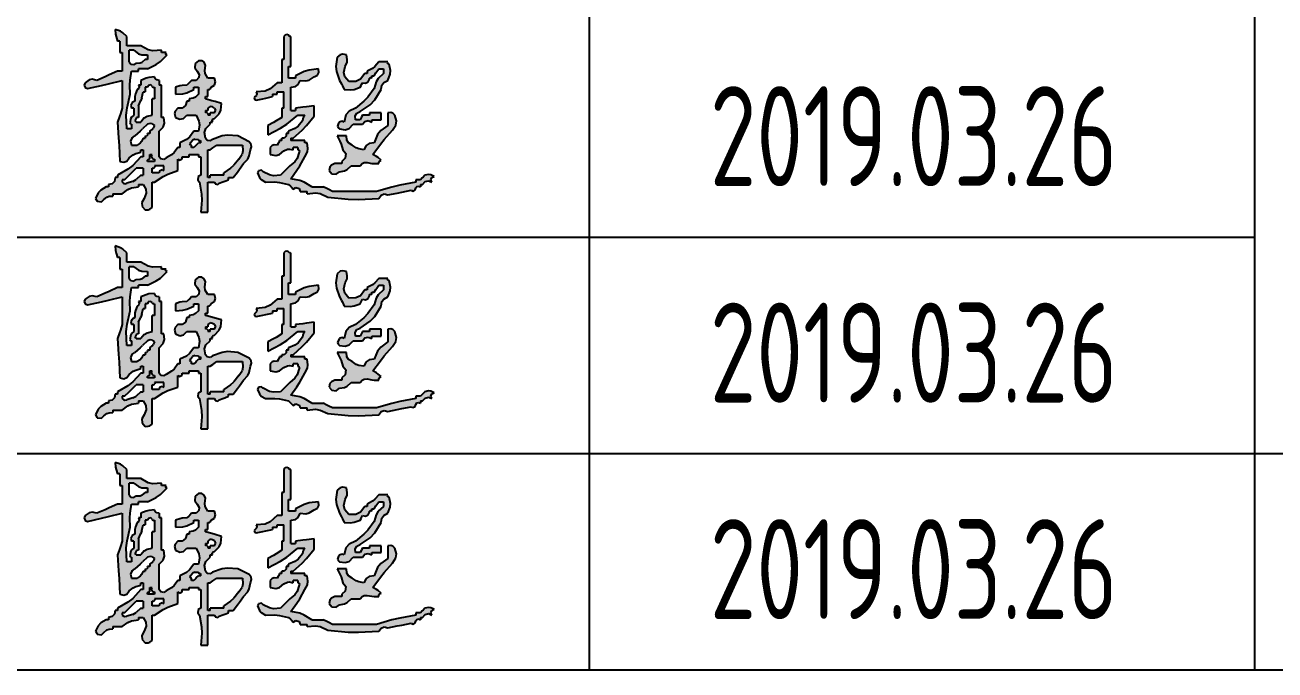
# Model space of a CAD drawing. Extents: x 4267484 to 4395158, y -674551 to -235742.
# Drawn here: x 4367962 to 4371718, y -672551 to -670614 of the extents above; entities that cross this region are included whole.
import ezdxf
from ezdxf.enums import TextEntityAlignment as Align

# ---------------------------------------------------------------- set-up
doc = ezdxf.new("R2010")
doc.units = 0
doc.header["$LTSCALE"] = 1000
doc.header["$MEASUREMENT"] = 0
doc.layers.get('0').update_dxf_attribs({"linetype": 'CONTINUOUS'})
doc.styles.add('AHD', font='sceie.shx', dxfattribs={"width": 0.7, "bigfont": 'sceic.shx'})

# ---------------------------------------------------------------- blocks, each defined once
blk = doc.blocks.new('韩超')
h = blk.add_hatch(color=256)
h.dxf.hatch_style = 1
h.paths.add_polyline_path([(0.787849, 0.514197), (0.777955, 0.527898), (0.77346, 0.562754), (0.78123, 0.586063), (0.805739, 0.61125), (0.805739, 0.625142), (0.819631, 0.625142), (0.818004, 0.635027), (0.823773, 0.643681), (0.833523, 0.64598), (0.860867, 0.674873), (0.870953, 0.696725), (0.875199, 0.736279), (0.836353, 0.74757), (0.816903, 0.753127), (0.777955, 0.764063), (0.777955, 0.777955), (0.791847, 0.777955), (0.791847, 0.819631), (0.801775, 0.820971), (0.80763, 0.824875), (0.812685, 0.833523), (0.832189, 0.847055), (0.839321, 0.866071), (0.833523, 0.889091), (0.791847, 0.889091), (0.776856, 0.916298), (0.7735, 0.934755), (0.777955, 0.965498), (0.770329, 0.984025), (0.756314, 0.993368), (0.736279, 0.993282), (0.716867, 0.977277), (0.713907, 0.950644), (0.729333, 0.930768), (0.740061, 0.911103), (0.737625, 0.891618), (0.722387, 0.875199), (0.694603, 0.875199), (0.683489, 0.864086), (0.677932, 0.858529), (0.666819, 0.847415), (0.638572, 0.845181), (0.624291, 0.842325), (0.597358, 0.833523), (0.597358, 0.791847), (0.643081, 0.794876), (0.666726, 0.800787), (0.708495, 0.819631), (0.708495, 0.833523), (0.736279, 0.833523), (0.736279, 0.791847), (0.718733, 0.774249), (0.705317, 0.767541), (0.680711, 0.764063), (0.680711, 0.750171), (0.666819, 0.750171), (0.658732, 0.72359), (0.639033, 0.708815), (0.61125, 0.708495), (0.596777, 0.690733), (0.592946, 0.675409), (0.597358, 0.652926), (0.623512, 0.642026), (0.64687, 0.646697), (0.666819, 0.666819), (0.722387, 0.666819), (0.738834, 0.631134), (0.742077, 0.608437), (0.736279, 0.569574), (0.708495, 0.569574), (0.682162, 0.535076), (0.663824, 0.519794), (0.625142, 0.500114), (0.625142, 0.47233), (0.61125, 0.47233), (0.589715, 0.441777), (0.574435, 0.428025), (0.54179, 0.409816), (0.527664, 0.400538), (0.510468, 0.403404), (0.500114, 0.416762), (0.500114, 0.569574), (0.524623, 0.594762), (0.532393, 0.618071), (0.527898, 0.652926), (0.514006, 0.652926), (0.514006, 0.847415), (0.500114, 0.847415), (0.500114, 0.875199), (0.486416, 0.877514), (0.478388, 0.883536), (0.47233, 0.896037), (0.438162, 0.892345), (0.420863, 0.888021), (0.388977, 0.875199), (0.388977, 0.847415), (0.375085, 0.847415), (0.379444, 0.836821), (0.376971, 0.826928), (0.368139, 0.819631), (0.356965, 0.793593), (0.353947, 0.778504), (0.354247, 0.750171), (0.337644, 0.741703), (0.330222, 0.726858), (0.333409, 0.708495), (0.347301, 0.708495), (0.347301, 0.666819), (0.332737, 0.655189), (0.327028, 0.643772), (0.326463, 0.625142), (0.32344, 0.619715), (0.327253, 0.612088), (0.333409, 0.61125), (0.333409, 0.583466), (0.305625, 0.583466), (0.302565, 0.667178), (0.306887, 0.710398), (0.326463, 0.791847), (0.3234, 0.8474), (0.32482, 0.875797), (0.333409, 0.930768), (0.375085, 0.930768), (0.375085, 0.94466), (0.430654, 0.94466), (0.482374, 0.970498), (0.50707, 0.987931), (0.548736, 1.028012), (0.542559, 1.028676), (0.538615, 1.036564), (0.54179, 1.041904), (0.514006, 1.041904), (0.514006, 1.055796), (0.462884, 1.052445), (0.433869, 1.058893), (0.388977, 1.08358), (0.305625, 1.08358), (0.305625, 1.139148), (0.281985, 1.161307), (0.266841, 1.170393), (0.236165, 1.180825), (0.238399, 1.152578), (0.241255, 1.138297), (0.250057, 1.111364), (0.263949, 1.111364), (0.263949, 1.041904), (0.277841, 1.041904), (0.277841, 0.930768), (0.250057, 0.930768), (0.200194, 0.90821), (0.175186, 0.897095), (0.125028, 0.875199), (0.097454, 0.881715), (0.078516, 0.877928), (0.055568, 0.861307), (0.050109, 0.847376), (0.0559, 0.8329), (0.06946, 0.826577), (0.152955, 0.845407), (0.194635, 0.855133), (0.277841, 0.875199), (0.277841, 0.708495), (0.266727, 0.675154), (0.261171, 0.658483), (0.250057, 0.625142), (0.255939, 0.530696), (0.258718, 0.483462), (0.263949, 0.388977), (0.286969, 0.38318), (0.305985, 0.390311), (0.319517, 0.409816), (0.344599, 0.428141), (0.359268, 0.435475), (0.388977, 0.444546), (0.388977, 0.458438), (0.40287, 0.458438), (0.40287, 0.416762), (0.388977, 0.416762), (0.340729, 0.364454), (0.31168, 0.341215), (0.250057, 0.305625), (0.250057, 0.291733), (0.236165, 0.291733), (0.231424, 0.268639), (0.217583, 0.254798), (0.194489, 0.250057), (0.194489, 0.236165), (0.180597, 0.236165), (0.148793, 0.216524), (0.134276, 0.200394), (0.118082, 0.166705), (0.127514, 0.14947), (0.152825, 0.145854), (0.166705, 0.159759), (0.185336, 0.17447), (0.198563, 0.17943), (0.222273, 0.180597), (0.222273, 0.194489), (0.277841, 0.194489), (0.311245, 0.220472), (0.333233, 0.229896), (0.375085, 0.236165), (0.375085, 0.250057), (0.40287, 0.250057), (0.420685, 0.221738), (0.422698, 0.197582), (0.409816, 0.166705), (0.396068, 0.142401), (0.398473, 0.118345), (0.416762, 0.097244), (0.43433, 0.097627), (0.444154, 0.100901), (0.458438, 0.111136), (0.458438, 0.263949), (0.47233, 0.263949), (0.524193, 0.298154), (0.552768, 0.312442), (0.61125, 0.333409), (0.61125, 0.40287), (0.621931, 0.39652), (0.637706, 0.404407), (0.639034, 0.416762), (0.680711, 0.416762), (0.680711, 0.430654), (0.736279, 0.430654), (0.736279, 0.416762), (0.750171, 0.416762), (0.750171, 0.305625), (0.735269, 0.297653), (0.731714, 0.276323), (0.743225, 0.263949), (0.754517, 0.192544), (0.755945, 0.155413), (0.750171, 0.083352), (0.791847, 0.083352), (0.791847, 0.263949), (0.833523, 0.263949), (0.837499, 0.253205), (0.852744, 0.249394), (0.861307, 0.257003), (0.883535, 0.265338), (0.894648, 0.269506), (0.916876, 0.277841), (0.916876, 0.291733), (0.94466, 0.291733), (0.969894, 0.324902), (0.982398, 0.341574), (1.007174, 0.375085), (1.032146, 0.402761), (1.041693, 0.421855), (1.04885, 0.458438), (1.055218, 0.477023), (1.053221, 0.491001), (1.041904, 0.50706), (0.972444, 0.54179), (0.910919, 0.546316), (0.877697, 0.541786), (0.819631, 0.520952), (0.805828, 0.5112)])
h.paths.add_polyline_path([(0.791847, 0.458438), (0.805739, 0.458438), (0.82241, 0.469551), (0.847415, 0.486222), (1.000228, 0.486222), (1.003038, 0.45197), (0.997988, 0.431769), (0.97939, 0.40287), (0.948039, 0.36501), (0.929334, 0.347744), (0.889091, 0.319517), (0.889091, 0.305625), (0.805739, 0.305625), (0.805739, 0.291733), (0.791847, 0.291733)], flags=16)
h.paths.add_polyline_path([(0.750171, 0.500114), (0.736279, 0.500114), (0.725165, 0.489), (0.719608, 0.483443), (0.708495, 0.47233), (0.694603, 0.47233), (0.694603, 0.486222), (0.688447, 0.48706), (0.684633, 0.494686), (0.687657, 0.500114), (0.701182, 0.516386), (0.715167, 0.52238), (0.736279, 0.520952), (0.736943, 0.514775), (0.744831, 0.510831), (0.750171, 0.514006)], flags=16)
h.paths.add_polyline_path([(0.791847, 0.666819), (0.793521, 0.674497), (0.785633, 0.682384), (0.777955, 0.680711), (0.777955, 0.694603), (0.791847, 0.694603), (0.792194, 0.70849), (0.806202, 0.718996), (0.819631, 0.715441), (0.833192, 0.709118), (0.838982, 0.694641), (0.833523, 0.680711), (0.805739, 0.680711), (0.805739, 0.666819)], flags=16)
h.paths.add_polyline_path([(0.527898, 0.361193), (0.527898, 0.333409), (0.517217, 0.339759), (0.501443, 0.331871), (0.500114, 0.319517), (0.458438, 0.319517), (0.458438, 0.347301), (0.466116, 0.345628), (0.474003, 0.353515), (0.47233, 0.361193)], flags=16)
h.paths.add_polyline_path([(0.47233, 0.40287), (0.47233, 0.388977), (0.430654, 0.388977), (0.42898, 0.396656), (0.436867, 0.404543), (0.444546, 0.40287), (0.444546, 0.430654), (0.458438, 0.430654), (0.452088, 0.419973), (0.459976, 0.404198)], flags=16)
h.paths.add_polyline_path([(0.47233, 0.604304), (0.464836, 0.588169), (0.458643, 0.580427), (0.444546, 0.569574), (0.444546, 0.555682), (0.430654, 0.555682), (0.432327, 0.548004), (0.42444, 0.540117), (0.416762, 0.54179), (0.416762, 0.527898), (0.40287, 0.527898), (0.39467, 0.507807), (0.386422, 0.49791), (0.368139, 0.486222), (0.333409, 0.486222), (0.327612, 0.509242), (0.334743, 0.528258), (0.354247, 0.54179), (0.384775, 0.569612), (0.400056, 0.583504), (0.430654, 0.61125), (0.446814, 0.616197), (0.458647, 0.614224)], flags=16)
h.paths.add_polyline_path([(0.458438, 0.666819), (0.426908, 0.659351), (0.410404, 0.649448), (0.388977, 0.625142), (0.361193, 0.625142), (0.354844, 0.635823), (0.362731, 0.651598), (0.375085, 0.652926), (0.375085, 0.722387), (0.390598, 0.753922), (0.396359, 0.771203), (0.40287, 0.805739), (0.416762, 0.805739), (0.416762, 0.833523), (0.430654, 0.833523), (0.434629, 0.844267), (0.449874, 0.848078), (0.458438, 0.840469), (0.459102, 0.834292), (0.466989, 0.830348), (0.47233, 0.833523), (0.47233, 0.764063), (0.458438, 0.764063)], flags=16)
h.paths.add_polyline_path([(0.40287, 0.347301), (0.40287, 0.305625), (0.388977, 0.305625), (0.360889, 0.27915), (0.342496, 0.268422), (0.305625, 0.257003), (0.294367, 0.254885), (0.286778, 0.256782), (0.277841, 0.263949), (0.277841, 0.277841), (0.291733, 0.277841), (0.319459, 0.305683), (0.333352, 0.319575), (0.361193, 0.347301)], flags=16)
h.paths.add_polyline_path([(0.430654, 1.000228), (0.416762, 1.000228), (0.39813, 0.985517), (0.384903, 0.980557), (0.361193, 0.97939), (0.347067, 0.970112), (0.329871, 0.972978), (0.319517, 0.986336), (0.319517, 1.055796), (0.347301, 1.055796), (0.376072, 1.035613), (0.395527, 1.029128), (0.430654, 1.028012)], flags=16)
h = blk.add_hatch(color=256)
h.dxf.hatch_style = 1
h.paths.add_polyline_path([(1.542018, 0.208381), (1.519791, 0.219494), (1.508677, 0.225051), (1.48645, 0.236165), (1.416989, 0.236165), (1.371255, 0.264232), (1.344642, 0.274582), (1.291961, 0.284787), (1.328443, 0.335457), (1.345237, 0.362046), (1.375313, 0.416762), (1.391241, 0.446575), (1.394603, 0.466747), (1.389205, 0.500114), (1.375313, 0.500114), (1.375313, 0.514006), (1.291961, 0.514006), (1.291961, 0.527898), (1.305853, 0.527898), (1.359796, 0.576664), (1.385101, 0.603375), (1.430881, 0.659873), (1.430881, 0.722387), (1.386427, 0.71683), (1.3642, 0.714052), (1.319745, 0.708495), (1.319745, 0.694603), (1.291961, 0.694603), (1.291961, 0.833523), (1.31926, 0.838693), (1.334923, 0.85044), (1.347529, 0.875199), (1.381781, 0.872389), (1.401982, 0.877439), (1.430881, 0.896037), (1.450883, 0.906123), (1.460131, 0.922307), (1.458666, 0.94466), (1.401114, 0.937345), (1.371819, 0.928557), (1.319745, 0.902983), (1.319745, 0.889091), (1.278069, 0.889091), (1.278069, 0.958552), (1.291961, 0.958552), (1.291961, 1.139148), (1.285806, 1.138304), (1.281086, 1.140664), (1.278069, 1.146094), (1.267308, 1.150023), (1.257931, 1.147679), (1.250285, 1.139148), (1.250285, 1.000228), (1.236393, 1.000228), (1.236393, 0.861307), (1.208609, 0.861307), (1.168183, 0.824416), (1.138053, 0.811024), (1.08358, 0.805739), (1.087939, 0.795145), (1.085465, 0.785252), (1.076634, 0.777955), (1.071121, 0.771113), (1.075065, 0.759282), (1.08358, 0.757117), (1.122533, 0.76519), (1.141984, 0.769358), (1.180825, 0.777955), (1.180825, 0.791847), (1.208609, 0.791847), (1.208609, 0.805739), (1.250285, 0.805739), (1.250285, 0.708495), (1.236393, 0.708495), (1.236393, 0.652926), (1.203973, 0.631977), (1.187234, 0.622213), (1.15304, 0.604304), (1.15304, 0.548736), (1.229739, 0.588318), (1.266619, 0.612432), (1.333637, 0.666819), (1.375313, 0.666819), (1.366995, 0.654381), (1.363975, 0.646831), (1.361421, 0.632088), (1.335054, 0.599814), (1.316435, 0.58585), (1.278069, 0.569574), (1.278069, 0.555682), (1.264177, 0.555682), (1.26415, 0.539965), (1.25211, 0.527924), (1.236393, 0.527898), (1.236393, 0.514006), (1.222501, 0.514006), (1.219217, 0.502022), (1.216226, 0.496039), (1.208609, 0.486222), (1.191149, 0.488205), (1.17971, 0.484393), (1.166932, 0.47233), (1.166932, 0.430654), (1.200708, 0.424307), (1.223469, 0.429997), (1.250285, 0.451492), (1.27048, 0.461183), (1.283894, 0.46286), (1.305853, 0.458438), (1.305853, 0.47233), (1.333637, 0.47233), (1.333637, 0.458438), (1.339793, 0.4576), (1.343606, 0.449973), (1.340583, 0.444546), (1.32937, 0.406076), (1.316213, 0.38634), (1.285015, 0.361193), (1.229447, 0.305625), (1.187056, 0.302553), (1.163204, 0.307323), (1.125256, 0.326463), (1.114566, 0.33576), (1.096818, 0.332211), (1.090526, 0.319517), (1.102438, 0.292491), (1.113943, 0.279343), (1.139148, 0.263949), (1.194983, 0.265062), (1.223561, 0.262204), (1.278069, 0.250057), (1.289183, 0.238943), (1.294739, 0.233386), (1.305853, 0.222273), (1.320568, 0.231877), (1.341519, 0.224893), (1.347529, 0.208381), (1.389205, 0.208381), (1.389205, 0.194489), (1.439628, 0.1998), (1.468259, 0.195028), (1.514234, 0.173651), (1.635959, 0.161998), (1.69773, 0.160594), (1.819859, 0.166705), (1.833779, 0.185933), (1.852296, 0.192877), (1.875427, 0.187543), (1.930995, 0.198656), (1.958779, 0.204213), (2.014348, 0.215327), (2.025534, 0.209917), (2.039748, 0.217024), (2.042132, 0.229219), (2.049428, 0.23805), (2.059322, 0.240524), (2.069916, 0.236165), (2.069916, 0.250057), (2.083808, 0.250057), (2.098401, 0.26772), (2.118188, 0.272666), (2.139376, 0.263949), (2.133917, 0.27788), (2.139708, 0.292356), (2.153268, 0.298679), (2.133073, 0.308371), (2.119659, 0.310047), (2.0977, 0.305625), (2.086586, 0.294512), (2.08103, 0.288955), (2.069916, 0.277841), (2.042132, 0.277841), (2.042132, 0.263949), (1.946785, 0.245868), (1.899372, 0.234712), (1.805967, 0.208381)])
h = blk.add_hatch(color=256)
h.dxf.hatch_style = 1
h.paths.add_polyline_path([(1.611478, 0.625142), (1.597547, 0.630601), (1.583071, 0.624811), (1.576748, 0.61125), (1.572819, 0.60049), (1.575163, 0.591112), (1.583694, 0.583466), (1.61855, 0.578971), (1.641859, 0.586741), (1.667046, 0.61125), (1.680938, 0.61125), (1.722615, 0.61125), (1.737208, 0.628913), (1.756995, 0.63386), (1.778183, 0.625142), (1.778183, 0.639034), (1.833751, 0.639034), (1.833751, 0.655705), (1.833751, 0.66404), (1.833751, 0.680711), (1.805967, 0.680711), (1.792075, 0.680711), (1.764291, 0.680711), (1.764291, 0.666819), (1.722615, 0.666819), (1.717058, 0.655705), (1.714279, 0.650148), (1.708723, 0.639034), (1.69483, 0.639034), (1.680938, 0.639034), (1.678868, 0.661339), (1.688455, 0.678116), (1.708723, 0.687657), (1.768692, 0.728785), (1.795922, 0.757527), (1.833751, 0.819631), (1.839429, 0.846829), (1.850907, 0.862133), (1.875427, 0.875199), (1.888443, 0.91196), (1.890032, 0.934206), (1.882373, 0.972444), (1.876196, 0.973108), (1.872252, 0.980995), (1.875427, 0.986336), (1.861535, 0.986336), (1.819859, 0.986336), (1.796859, 0.959188), (1.781933, 0.947248), (1.750399, 0.930768), (1.750399, 0.916876), (1.736507, 0.916876), (1.71031, 0.882162), (1.682751, 0.868382), (1.639262, 0.868253), (1.61591, 0.897042), (1.610049, 0.922442), (1.618424, 0.958552), (1.629264, 0.984285), (1.6309, 1.000642), (1.62537, 1.028012), (1.602888, 1.032424), (1.587563, 1.028593), (1.569802, 1.01412), (1.562035, 0.958817), (1.56513, 0.927869), (1.583694, 0.875199), (1.595758, 0.853473), (1.601336, 0.842318), (1.611478, 0.819631), (1.650742, 0.818134), (1.671448, 0.821092), (1.708723, 0.833523), (1.714279, 0.844637), (1.717058, 0.850194), (1.722615, 0.861307), (1.740978, 0.85812), (1.755823, 0.865542), (1.764291, 0.882145), (1.764955, 0.888322), (1.772842, 0.892266), (1.778183, 0.889091), (1.778183, 0.902983), (1.792075, 0.902983), (1.803189, 0.919654), (1.808745, 0.927989), (1.819859, 0.94466), (1.847643, 0.94466), (1.847643, 0.916876), (1.817381, 0.887163), (1.804962, 0.866982), (1.792075, 0.826577), (1.753545, 0.774398), (1.730689, 0.750113), (1.680938, 0.708495), (1.641359, 0.690689), (1.621854, 0.667284)])
h = blk.add_hatch(color=256)
h.dxf.hatch_style = 1
h.paths.add_polyline_path([(1.831635, 0.573795), (1.812227, 0.549535), (1.792075, 0.500114), (1.762292, 0.496094), (1.744726, 0.484384), (1.729561, 0.458438), (1.700075, 0.463546), (1.684975, 0.469586), (1.6601, 0.486222), (1.637668, 0.49978), (1.627728, 0.515685), (1.62537, 0.54179), (1.603143, 0.54179), (1.592029, 0.54179), (1.569802, 0.54179), (1.586675, 0.509854), (1.593737, 0.492906), (1.604532, 0.458438), (1.621804, 0.436498), (1.61886, 0.407063), (1.597586, 0.388977), (1.597586, 0.375085), (1.55591, 0.375085), (1.536306, 0.36578), (1.526798, 0.35437), (1.52118, 0.333409), (1.537185, 0.313997), (1.563818, 0.311038), (1.583694, 0.326463), (1.614401, 0.331156), (1.630976, 0.339443), (1.653154, 0.361193), (1.667046, 0.361193), (1.708723, 0.361193), (1.720352, 0.375758), (1.731769, 0.381467), (1.750399, 0.382031), (1.77782, 0.376762), (1.791938, 0.37535), (1.819859, 0.375085), (1.821199, 0.385013), (1.825102, 0.390868), (1.833751, 0.395924), (1.815429, 0.411271), (1.805589, 0.418299), (1.785129, 0.430654), (1.829593, 0.491137), (1.853312, 0.520437), (1.903211, 0.57652), (1.923495, 0.606919), (1.927312, 0.631729), (1.917103, 0.666819), (1.904326, 0.678881), (1.892887, 0.682694), (1.875427, 0.680711), (1.875427, 0.650148), (1.875427, 0.634867), (1.875427, 0.604304)])
for p, q in [((0.266841, 1.170393), (0.236165, 1.180825)), ((0.236165, 1.180825), (0.238399, 1.152578)), ((0.238399, 1.152578), (0.241255, 1.138297)), ((0.241255, 1.138297), (0.250057, 1.111364)), ((0.281985, 1.161307), (0.266841, 1.170393)), ((0.305625, 1.139148), (0.281985, 1.161307)), ((0.305625, 1.08358), (0.305625, 1.139148)), ((1.257931, 1.147679), (1.250285, 1.139148)), ((1.250285, 1.139148), (1.250285, 1.000228)), ((1.267308, 1.150023), (1.257931, 1.147679)), ((1.278069, 1.146094), (1.267308, 1.150023)), ((1.281086, 1.140664), (1.278069, 1.146094)), ((1.285806, 1.138304), (1.281086, 1.140664)), ((1.291961, 1.139148), (1.285806, 1.138304)), ((1.291961, 0.958552), (1.291961, 1.139148)), ((0.263949, 1.111364), (0.250057, 1.111364)), ((0.263949, 1.111364), (0.263949, 1.041904)), ((0.388977, 1.08358), (0.305625, 1.08358)), ((0.319517, 0.986336), (0.319517, 1.055796)), ((0.347301, 1.055796), (0.319517, 1.055796)), ((0.347301, 1.055796), (0.376072, 1.035613)), ((0.433869, 1.058893), (0.388977, 1.08358)), ((0.462884, 1.052445), (0.433869, 1.058893)), ((0.514006, 1.055796), (0.462884, 1.052445)), ((0.514006, 1.041904), (0.514006, 1.055796)), ((0.263949, 1.041904), (0.277841, 1.041904)), ((0.277841, 1.041904), (0.277841, 0.930768)), ((0.319517, 0.986336), (0.329871, 0.972978)), ((0.347067, 0.970112), (0.361193, 0.97939)), ((0.361193, 0.97939), (0.384903, 0.980557)), ((0.376072, 1.035613), (0.395527, 1.029128)), ((0.384903, 0.980557), (0.39813, 0.985517)), ((0.395527, 1.029128), (0.430654, 1.028012)), ((0.416762, 1.000228), (0.39813, 0.985517)), ((0.430654, 1.000228), (0.416762, 1.000228)), ((0.430654, 1.028012), (0.430654, 1.000228)), ((0.482374, 0.970498), (0.50707, 0.987931)), ((0.50707, 0.987931), (0.548736, 1.028012)), ((0.54179, 1.041904), (0.514006, 1.041904)), ((0.538615, 1.036564), (0.54179, 1.041904)), ((0.542559, 1.028676), (0.538615, 1.036564)), ((0.548736, 1.028012), (0.542559, 1.028676)), ((0.716867, 0.977277), (0.713907, 0.950644)), ((0.736279, 0.993282), (0.716867, 0.977277)), ((0.756314, 0.993368), (0.736279, 0.993282)), ((0.770329, 0.984025), (0.756314, 0.993368)), ((0.777955, 0.965498), (0.770329, 0.984025)), ((1.236393, 1.000228), (1.236393, 0.861307)), ((1.250285, 1.000228), (1.236393, 1.000228)), ((1.569802, 1.01412), (1.562035, 0.958817)), ((1.587563, 1.028593), (1.569802, 1.01412)), ((1.602888, 1.032424), (1.587563, 1.028593)), ((1.62537, 1.028012), (1.602888, 1.032424)), ((1.618424, 0.958552), (1.629264, 0.984285)), ((1.6309, 1.000642), (1.62537, 1.028012)), ((1.629264, 0.984285), (1.6309, 1.000642)), ((1.819859, 0.986336), (1.796859, 0.959188)), ((1.861535, 0.986336), (1.819859, 0.986336)), ((1.875427, 0.986336), (1.861535, 0.986336)), ((1.872252, 0.980995), (1.875427, 0.986336)), ((1.876196, 0.973108), (1.872252, 0.980995)), ((0.200194, 0.90821), (0.175186, 0.897095)), ((0.250057, 0.930768), (0.200194, 0.90821)), ((0.277841, 0.930768), (0.250057, 0.930768)), ((0.32482, 0.875797), (0.333409, 0.930768)), ((0.329871, 0.972978), (0.347067, 0.970112)), ((0.333409, 0.930768), (0.375085, 0.930768)), ((0.375085, 0.930768), (0.375085, 0.94466)), ((0.430654, 0.94466), (0.375085, 0.94466)), ((0.430654, 0.94466), (0.482374, 0.970498)), ((0.713907, 0.950644), (0.729333, 0.930768)), ((0.729333, 0.930768), (0.740061, 0.911103)), ((0.740061, 0.911103), (0.737625, 0.891618)), ((0.7735, 0.934755), (0.777955, 0.965498)), ((0.776856, 0.916298), (0.7735, 0.934755)), ((0.791847, 0.889091), (0.776856, 0.916298)), ((1.278069, 0.958552), (1.291961, 0.958552)), ((1.278069, 0.889091), (1.278069, 0.958552)), ((1.371819, 0.928557), (1.319745, 0.902983)), ((1.319745, 0.902983), (1.319745, 0.889091)), ((1.401114, 0.937345), (1.371819, 0.928557)), ((1.458666, 0.94466), (1.401114, 0.937345)), ((1.430881, 0.896037), (1.450883, 0.906123)), ((1.450883, 0.906123), (1.460131, 0.922307)), ((1.460131, 0.922307), (1.458666, 0.94466)), ((1.562035, 0.958817), (1.56513, 0.927869)), ((1.56513, 0.927869), (1.583694, 0.875199)), ((1.610049, 0.922442), (1.618424, 0.958552)), ((1.61591, 0.897042), (1.610049, 0.922442)), ((1.736507, 0.916876), (1.71031, 0.882162)), ((1.750399, 0.916876), (1.736507, 0.916876)), ((1.781933, 0.947248), (1.750399, 0.930768)), ((1.750399, 0.930768), (1.750399, 0.916876)), ((1.778183, 0.902983), (1.792075, 0.902983)), ((1.778183, 0.889091), (1.778183, 0.902983)), ((1.796859, 0.959188), (1.781933, 0.947248)), ((1.792075, 0.902983), (1.803189, 0.919654)), ((1.803189, 0.919654), (1.808745, 0.927989)), ((1.808745, 0.927989), (1.819859, 0.94466)), ((1.847643, 0.916876), (1.817381, 0.887163)), ((1.819859, 0.94466), (1.847643, 0.94466)), ((1.847643, 0.94466), (1.847643, 0.916876)), ((1.875427, 0.875199), (1.888443, 0.91196)), ((1.882373, 0.972444), (1.876196, 0.973108)), ((1.890032, 0.934206), (1.882373, 0.972444)), ((1.888443, 0.91196), (1.890032, 0.934206)), ((0.055568, 0.861307), (0.050109, 0.847376)), ((0.050109, 0.847376), (0.0559, 0.8329)), ((0.078516, 0.877928), (0.055568, 0.861307)), ((0.0559, 0.8329), (0.06946, 0.826577)), ((0.06946, 0.826577), (0.152955, 0.845407)), ((0.097454, 0.881715), (0.078516, 0.877928)), ((0.125028, 0.875199), (0.097454, 0.881715)), ((0.175186, 0.897095), (0.125028, 0.875199)), ((0.152955, 0.845407), (0.194635, 0.855133)), ((0.194635, 0.855133), (0.277841, 0.875199)), ((0.277841, 0.875199), (0.277841, 0.708495)), ((0.3234, 0.8474), (0.32482, 0.875797)), ((0.326463, 0.791847), (0.3234, 0.8474)), ((0.376971, 0.826928), (0.368139, 0.819631)), ((0.388977, 0.847415), (0.375085, 0.847415)), ((0.375085, 0.847415), (0.379444, 0.836821)), ((0.379444, 0.836821), (0.376971, 0.826928)), ((0.420863, 0.888021), (0.388977, 0.875199)), ((0.388977, 0.875199), (0.388977, 0.847415)), ((0.416762, 0.833523), (0.416762, 0.805739)), ((0.430654, 0.833523), (0.416762, 0.833523)), ((0.438162, 0.892345), (0.420863, 0.888021)), ((0.434629, 0.844267), (0.430654, 0.833523)), ((0.449874, 0.848078), (0.434629, 0.844267)), ((0.47233, 0.896037), (0.438162, 0.892345)), ((0.458438, 0.840469), (0.449874, 0.848078)), ((0.458438, 0.840469), (0.459102, 0.834292)), ((0.466989, 0.830348), (0.459102, 0.834292)), ((0.47233, 0.833523), (0.466989, 0.830348)), ((0.478388, 0.883536), (0.47233, 0.896037)), ((0.47233, 0.833523), (0.47233, 0.764063)), ((0.486416, 0.877514), (0.478388, 0.883536)), ((0.500114, 0.875199), (0.486416, 0.877514)), ((0.500114, 0.875199), (0.500114, 0.847415)), ((0.514006, 0.847415), (0.500114, 0.847415)), ((0.514006, 0.652926), (0.514006, 0.847415)), ((0.624291, 0.842325), (0.597358, 0.833523)), ((0.597358, 0.833523), (0.597358, 0.791847)), ((0.638572, 0.845181), (0.624291, 0.842325)), ((0.666819, 0.847415), (0.638572, 0.845181)), ((0.677932, 0.858529), (0.666819, 0.847415)), ((0.683489, 0.864086), (0.677932, 0.858529)), ((0.694603, 0.875199), (0.683489, 0.864086)), ((0.722387, 0.875199), (0.694603, 0.875199)), ((0.708495, 0.833523), (0.736279, 0.833523)), ((0.708495, 0.819631), (0.708495, 0.833523)), ((0.737625, 0.891618), (0.722387, 0.875199)), ((0.736279, 0.833523), (0.736279, 0.791847)), ((0.833523, 0.889091), (0.791847, 0.889091)), ((0.80763, 0.824875), (0.812685, 0.833523)), ((0.812685, 0.833523), (0.832189, 0.847055)), ((0.832189, 0.847055), (0.839321, 0.866071)), ((0.839321, 0.866071), (0.833523, 0.889091)), ((1.208609, 0.861307), (1.168183, 0.824416)), ((1.236393, 0.861307), (1.208609, 0.861307)), ((1.319745, 0.889091), (1.278069, 0.889091)), ((1.291961, 0.833523), (1.31926, 0.838693)), ((1.291961, 0.694603), (1.291961, 0.833523)), ((1.31926, 0.838693), (1.334923, 0.85044)), ((1.334923, 0.85044), (1.347529, 0.875199)), ((1.347529, 0.875199), (1.381781, 0.872389)), ((1.381781, 0.872389), (1.401982, 0.877439)), ((1.401982, 0.877439), (1.430881, 0.896037)), ((1.583694, 0.875199), (1.595758, 0.853473)), ((1.595758, 0.853473), (1.601336, 0.842318)), ((1.601336, 0.842318), (1.611478, 0.819631)), ((1.639262, 0.868253), (1.61591, 0.897042)), ((1.682751, 0.868382), (1.639262, 0.868253)), ((1.671448, 0.821092), (1.708723, 0.833523)), ((1.71031, 0.882162), (1.682751, 0.868382)), ((1.708723, 0.833523), (1.714279, 0.844637)), ((1.714279, 0.844637), (1.717058, 0.850194)), ((1.717058, 0.850194), (1.722615, 0.861307)), ((1.722615, 0.861307), (1.740978, 0.85812)), ((1.740978, 0.85812), (1.755823, 0.865542)), ((1.792075, 0.826577), (1.753545, 0.774398)), ((1.755823, 0.865542), (1.764291, 0.882145)), ((1.764291, 0.882145), (1.764955, 0.888322)), ((1.764955, 0.888322), (1.772842, 0.892266)), ((1.772842, 0.892266), (1.778183, 0.889091)), ((1.804962, 0.866982), (1.792075, 0.826577)), ((1.817381, 0.887163), (1.804962, 0.866982)), ((1.833751, 0.819631), (1.839429, 0.846829)), ((1.839429, 0.846829), (1.850907, 0.862133)), ((1.850907, 0.862133), (1.875427, 0.875199)), ((0.306887, 0.710398), (0.326463, 0.791847)), ((0.356965, 0.793593), (0.353947, 0.778504)), ((0.353947, 0.778504), (0.354247, 0.750171)), ((0.368139, 0.819631), (0.356965, 0.793593)), ((0.375085, 0.722387), (0.390598, 0.753922)), ((0.396359, 0.771203), (0.390598, 0.753922)), ((0.396359, 0.771203), (0.40287, 0.805739)), ((0.40287, 0.805739), (0.416762, 0.805739)), ((0.47233, 0.764063), (0.458438, 0.764063)), ((0.458438, 0.666819), (0.458438, 0.764063)), ((0.597358, 0.791847), (0.643081, 0.794876)), ((0.643081, 0.794876), (0.666726, 0.800787)), ((0.666726, 0.800787), (0.708495, 0.819631)), ((0.705317, 0.767541), (0.680711, 0.764063)), ((0.680711, 0.764063), (0.680711, 0.750171)), ((0.718733, 0.774249), (0.705317, 0.767541)), ((0.736279, 0.791847), (0.718733, 0.774249)), ((0.777955, 0.777955), (0.791847, 0.777955)), ((0.777955, 0.764063), (0.777955, 0.777955)), ((0.816903, 0.753127), (0.777955, 0.764063)), ((0.791847, 0.819631), (0.801775, 0.820971)), ((0.791847, 0.777955), (0.791847, 0.819631)), ((0.801775, 0.820971), (0.80763, 0.824875)), ((0.836353, 0.74757), (0.816903, 0.753127)), ((1.076634, 0.777955), (1.071121, 0.771113)), ((1.071121, 0.771113), (1.075065, 0.759282)), ((1.075065, 0.759282), (1.08358, 0.757117)), ((1.085465, 0.785252), (1.076634, 0.777955)), ((1.138053, 0.811024), (1.08358, 0.805739)), ((1.08358, 0.805739), (1.087939, 0.795145)), ((1.08358, 0.757117), (1.122533, 0.76519)), ((1.087939, 0.795145), (1.085465, 0.785252)), ((1.122533, 0.76519), (1.141984, 0.769358)), ((1.168183, 0.824416), (1.138053, 0.811024)), ((1.141984, 0.769358), (1.180825, 0.777955)), ((1.180825, 0.791847), (1.208609, 0.791847)), ((1.180825, 0.791847), (1.180825, 0.777955)), ((1.208609, 0.791847), (1.208609, 0.805739)), ((1.208609, 0.805739), (1.250285, 0.805739)), ((1.250285, 0.708495), (1.250285, 0.805739)), ((1.611478, 0.819631), (1.650742, 0.818134)), ((1.650742, 0.818134), (1.671448, 0.821092)), ((1.753545, 0.774398), (1.730689, 0.750113)), ((1.768692, 0.728785), (1.795922, 0.757527)), ((1.795922, 0.757527), (1.833751, 0.819631)), ((0.277841, 0.708495), (0.266727, 0.675154)), ((0.302565, 0.667178), (0.306887, 0.710398)), ((0.337644, 0.741703), (0.330222, 0.726858)), ((0.330222, 0.726858), (0.333409, 0.708495)), ((0.347301, 0.708495), (0.333409, 0.708495)), ((0.354247, 0.750171), (0.337644, 0.741703)), ((0.347301, 0.708495), (0.347301, 0.666819)), ((0.375085, 0.722387), (0.375085, 0.652926)), ((0.596777, 0.690733), (0.592946, 0.675409)), ((0.61125, 0.708495), (0.596777, 0.690733)), ((0.639033, 0.708815), (0.61125, 0.708495)), ((0.658732, 0.72359), (0.639033, 0.708815)), ((0.666819, 0.750171), (0.658732, 0.72359)), ((0.680711, 0.750171), (0.666819, 0.750171)), ((0.777955, 0.694603), (0.777955, 0.680711)), ((0.777955, 0.694603), (0.791847, 0.694603)), ((0.785633, 0.682384), (0.777955, 0.680711)), ((0.785633, 0.682384), (0.793521, 0.674497)), ((0.792194, 0.70849), (0.791847, 0.694603)), ((0.806202, 0.718996), (0.792194, 0.70849)), ((0.833523, 0.680711), (0.805739, 0.680711)), ((0.805739, 0.666819), (0.805739, 0.680711)), ((0.819631, 0.715441), (0.806202, 0.718996)), ((0.833192, 0.709118), (0.819631, 0.715441)), ((0.833192, 0.709118), (0.838982, 0.694641)), ((0.833523, 0.680711), (0.838982, 0.694641)), ((0.875199, 0.736279), (0.836353, 0.74757)), ((0.860867, 0.674873), (0.870953, 0.696725)), ((0.870953, 0.696725), (0.875199, 0.736279)), ((1.236393, 0.708495), (1.236393, 0.652926)), ((1.250285, 0.708495), (1.236393, 0.708495)), ((1.291961, 0.694603), (1.319745, 0.694603)), ((1.3642, 0.714052), (1.319745, 0.708495)), ((1.319745, 0.708495), (1.319745, 0.694603)), ((1.386427, 0.71683), (1.3642, 0.714052)), ((1.430881, 0.722387), (1.386427, 0.71683)), ((1.430881, 0.659873), (1.430881, 0.722387)), ((1.641359, 0.690689), (1.621854, 0.667284)), ((1.680938, 0.708495), (1.641359, 0.690689)), ((1.678868, 0.661339), (1.688455, 0.678116)), ((1.730689, 0.750113), (1.680938, 0.708495)), ((1.688455, 0.678116), (1.708723, 0.687657)), ((1.708723, 0.687657), (1.768692, 0.728785)), ((1.792075, 0.680711), (1.764291, 0.680711)), ((1.764291, 0.680711), (1.764291, 0.666819)), ((1.805967, 0.680711), (1.792075, 0.680711)), ((1.833751, 0.680711), (1.805967, 0.680711)), ((1.833751, 0.66404), (1.833751, 0.680711)), ((1.892887, 0.682694), (1.875427, 0.680711)), ((1.875427, 0.680711), (1.875427, 0.650148)), ((1.904326, 0.678881), (1.892887, 0.682694)), ((1.917103, 0.666819), (1.904326, 0.678881)), ((0.261171, 0.658483), (0.250057, 0.625142)), ((0.250057, 0.625142), (0.255939, 0.530696)), ((0.266727, 0.675154), (0.261171, 0.658483)), ((0.305625, 0.583466), (0.302565, 0.667178)), ((0.326463, 0.625142), (0.32344, 0.619715)), ((0.32344, 0.619715), (0.327253, 0.612088)), ((0.327028, 0.643772), (0.326463, 0.625142)), ((0.332737, 0.655189), (0.327028, 0.643772)), ((0.327253, 0.612088), (0.333409, 0.61125)), ((0.347301, 0.666819), (0.332737, 0.655189)), ((0.333409, 0.61125), (0.333409, 0.583466)), ((0.362731, 0.651598), (0.354844, 0.635823)), ((0.361193, 0.625142), (0.354844, 0.635823)), ((0.361193, 0.625142), (0.388977, 0.625142)), ((0.375085, 0.652926), (0.362731, 0.651598)), ((0.410404, 0.649448), (0.388977, 0.625142)), ((0.430654, 0.61125), (0.400056, 0.583504)), ((0.410404, 0.649448), (0.426908, 0.659351)), ((0.426908, 0.659351), (0.458438, 0.666819)), ((0.446814, 0.616197), (0.430654, 0.61125)), ((0.458647, 0.614224), (0.446814, 0.616197)), ((0.458647, 0.614224), (0.47233, 0.604304)), ((0.47233, 0.604304), (0.464836, 0.588169)), ((0.527898, 0.652926), (0.514006, 0.652926)), ((0.524623, 0.594762), (0.532393, 0.618071)), ((0.532393, 0.618071), (0.527898, 0.652926)), ((0.592946, 0.675409), (0.597358, 0.652926)), ((0.597358, 0.652926), (0.623512, 0.642026)), ((0.623512, 0.642026), (0.64687, 0.646697)), ((0.64687, 0.646697), (0.666819, 0.666819)), ((0.666819, 0.666819), (0.722387, 0.666819)), ((0.722387, 0.666819), (0.738834, 0.631134)), ((0.742077, 0.608437), (0.736279, 0.569574)), ((0.738834, 0.631134), (0.742077, 0.608437)), ((0.78123, 0.586063), (0.805739, 0.61125)), ((0.793521, 0.674497), (0.791847, 0.666819)), ((0.805739, 0.666819), (0.791847, 0.666819)), ((0.805739, 0.61125), (0.805739, 0.625142)), ((0.805739, 0.625142), (0.819631, 0.625142)), ((0.818004, 0.635027), (0.823773, 0.643681)), ((0.819631, 0.625142), (0.818004, 0.635027)), ((0.823773, 0.643681), (0.833523, 0.64598)), ((0.833523, 0.64598), (0.860867, 0.674873)), ((1.187234, 0.622213), (1.15304, 0.604304)), ((1.15304, 0.604304), (1.15304, 0.548736)), ((1.203973, 0.631977), (1.187234, 0.622213)), ((1.236393, 0.652926), (1.203973, 0.631977)), ((1.229739, 0.588318), (1.266619, 0.612432)), ((1.266619, 0.612432), (1.333637, 0.666819)), ((1.333637, 0.666819), (1.375313, 0.666819)), ((1.361421, 0.632088), (1.335054, 0.599814)), ((1.359796, 0.576664), (1.385101, 0.603375)), ((1.363975, 0.646831), (1.361421, 0.632088)), ((1.366995, 0.654381), (1.363975, 0.646831)), ((1.375313, 0.666819), (1.366995, 0.654381)), ((1.385101, 0.603375), (1.430881, 0.659873)), ((1.576748, 0.61125), (1.572819, 0.60049)), ((1.583071, 0.624811), (1.576748, 0.61125)), ((1.597547, 0.630601), (1.583071, 0.624811)), ((1.611478, 0.625142), (1.597547, 0.630601)), ((1.621854, 0.667284), (1.611478, 0.625142)), ((1.641859, 0.586741), (1.667046, 0.61125)), ((1.667046, 0.61125), (1.680938, 0.61125)), ((1.680938, 0.639034), (1.678868, 0.661339)), ((1.69483, 0.639034), (1.680938, 0.639034)), ((1.680938, 0.61125), (1.722615, 0.61125)), ((1.708723, 0.639034), (1.69483, 0.639034)), ((1.714279, 0.650148), (1.708723, 0.639034)), ((1.717058, 0.655705), (1.714279, 0.650148)), ((1.722615, 0.666819), (1.717058, 0.655705)), ((1.764291, 0.666819), (1.722615, 0.666819)), ((1.722615, 0.61125), (1.737208, 0.628913)), ((1.737208, 0.628913), (1.756995, 0.63386)), ((1.756995, 0.63386), (1.778183, 0.625142)), ((1.778183, 0.625142), (1.778183, 0.639034)), ((1.778183, 0.639034), (1.833751, 0.639034)), ((1.875427, 0.604304), (1.831635, 0.573795)), ((1.833751, 0.655705), (1.833751, 0.66404)), ((1.833751, 0.639034), (1.833751, 0.655705)), ((1.875427, 0.650148), (1.875427, 0.634867)), ((1.875427, 0.634867), (1.875427, 0.604304)), ((1.903211, 0.57652), (1.923495, 0.606919)), ((1.927312, 0.631729), (1.917103, 0.666819)), ((1.923495, 0.606919), (1.927312, 0.631729)), ((0.255939, 0.530696), (0.258718, 0.483462)), ((0.333409, 0.583466), (0.305625, 0.583466)), ((0.334743, 0.528258), (0.327612, 0.509242)), ((0.334743, 0.528258), (0.354247, 0.54179)), ((0.384775, 0.569612), (0.354247, 0.54179)), ((0.384775, 0.569612), (0.400056, 0.583504)), ((0.40287, 0.527898), (0.39467, 0.507807)), ((0.40287, 0.527898), (0.416762, 0.527898)), ((0.416762, 0.54179), (0.416762, 0.527898)), ((0.416762, 0.54179), (0.42444, 0.540117)), ((0.432327, 0.548004), (0.42444, 0.540117)), ((0.432327, 0.548004), (0.430654, 0.555682)), ((0.444546, 0.555682), (0.430654, 0.555682)), ((0.444546, 0.569574), (0.458643, 0.580427)), ((0.444546, 0.569574), (0.444546, 0.555682)), ((0.458643, 0.580427), (0.464836, 0.588169)), ((0.500114, 0.569574), (0.524623, 0.594762)), ((0.500114, 0.416762), (0.500114, 0.569574)), ((0.682162, 0.535076), (0.663824, 0.519794)), ((0.708495, 0.569574), (0.682162, 0.535076)), ((0.736279, 0.569574), (0.708495, 0.569574)), ((0.77346, 0.562754), (0.78123, 0.586063)), ((0.777955, 0.527898), (0.77346, 0.562754)), ((0.787849, 0.514197), (0.777955, 0.527898)), ((0.877697, 0.541786), (0.819631, 0.520952)), ((0.910919, 0.546316), (0.877697, 0.541786)), ((0.972444, 0.54179), (0.910919, 0.546316)), ((1.041904, 0.50706), (0.972444, 0.54179)), ((1.15304, 0.548736), (1.229739, 0.588318)), ((1.25211, 0.527924), (1.236393, 0.527898)), ((1.236393, 0.514006), (1.236393, 0.527898)), ((1.26415, 0.539965), (1.25211, 0.527924)), ((1.264177, 0.555682), (1.26415, 0.539965)), ((1.278069, 0.555682), (1.264177, 0.555682)), ((1.316435, 0.58585), (1.278069, 0.569574)), ((1.278069, 0.555682), (1.278069, 0.569574)), ((1.291961, 0.527898), (1.291961, 0.514006)), ((1.291961, 0.527898), (1.305853, 0.527898)), ((1.305853, 0.527898), (1.359796, 0.576664)), ((1.335054, 0.599814), (1.316435, 0.58585)), ((1.592029, 0.54179), (1.569802, 0.54179)), ((1.569802, 0.54179), (1.586675, 0.509854)), ((1.572819, 0.60049), (1.575163, 0.591112)), ((1.575163, 0.591112), (1.583694, 0.583466)), ((1.583694, 0.583466), (1.61855, 0.578971)), ((1.603143, 0.54179), (1.592029, 0.54179)), ((1.62537, 0.54179), (1.603143, 0.54179)), ((1.61855, 0.578971), (1.641859, 0.586741)), ((1.627728, 0.515685), (1.62537, 0.54179)), ((1.812227, 0.549535), (1.792075, 0.500114)), ((1.831635, 0.573795), (1.812227, 0.549535)), ((1.853312, 0.520437), (1.903211, 0.57652)), ((0.258718, 0.483462), (0.263949, 0.388977)), ((0.327612, 0.509242), (0.333409, 0.486222)), ((0.333409, 0.486222), (0.368139, 0.486222)), ((0.386422, 0.49791), (0.368139, 0.486222)), ((0.39467, 0.507807), (0.386422, 0.49791)), ((0.388977, 0.458438), (0.40287, 0.458438)), ((0.388977, 0.444546), (0.388977, 0.458438)), ((0.40287, 0.458438), (0.40287, 0.416762)), ((0.61125, 0.47233), (0.589715, 0.441777)), ((0.625142, 0.47233), (0.61125, 0.47233)), ((0.663824, 0.519794), (0.625142, 0.500114)), ((0.625142, 0.500114), (0.625142, 0.47233)), ((0.687657, 0.500114), (0.684633, 0.494686)), ((0.688447, 0.48706), (0.684633, 0.494686)), ((0.687657, 0.500114), (0.701182, 0.516386)), ((0.694603, 0.486222), (0.688447, 0.48706)), ((0.694603, 0.47233), (0.694603, 0.486222)), ((0.708495, 0.47233), (0.694603, 0.47233)), ((0.715167, 0.52238), (0.701182, 0.516386)), ((0.719608, 0.483443), (0.708495, 0.47233)), ((0.715167, 0.52238), (0.736279, 0.520952)), ((0.725165, 0.489), (0.719608, 0.483443)), ((0.725165, 0.489), (0.736279, 0.500114)), ((0.736279, 0.520952), (0.736943, 0.514775)), ((0.750171, 0.500114), (0.736279, 0.500114)), ((0.744831, 0.510831), (0.736943, 0.514775)), ((0.744831, 0.510831), (0.750171, 0.514006)), ((0.750171, 0.500114), (0.750171, 0.514006)), ((0.805828, 0.5112), (0.787849, 0.514197)), ((0.791847, 0.458438), (0.805739, 0.458438)), ((0.791847, 0.291733), (0.791847, 0.458438)), ((0.805739, 0.458438), (0.82241, 0.469551)), ((0.819631, 0.520952), (0.805828, 0.5112)), ((0.82241, 0.469551), (0.847415, 0.486222)), ((0.847415, 0.486222), (1.000228, 0.486222)), ((1.003038, 0.45197), (0.997988, 0.431769)), ((1.000228, 0.486222), (1.003038, 0.45197)), ((1.041693, 0.421855), (1.04885, 0.458438)), ((1.053221, 0.491001), (1.041904, 0.50706)), ((1.04885, 0.458438), (1.055218, 0.477023)), ((1.055218, 0.477023), (1.053221, 0.491001)), ((1.17971, 0.484393), (1.166932, 0.47233)), ((1.166932, 0.47233), (1.166932, 0.430654)), ((1.191149, 0.488205), (1.17971, 0.484393)), ((1.208609, 0.486222), (1.191149, 0.488205)), ((1.216226, 0.496039), (1.208609, 0.486222)), ((1.219217, 0.502022), (1.216226, 0.496039)), ((1.222501, 0.514006), (1.219217, 0.502022)), ((1.236393, 0.514006), (1.222501, 0.514006)), ((1.223469, 0.429997), (1.250285, 0.451492)), ((1.250285, 0.451492), (1.27048, 0.461183)), ((1.27048, 0.461183), (1.283894, 0.46286)), ((1.283894, 0.46286), (1.305853, 0.458438)), ((1.375313, 0.514006), (1.291961, 0.514006)), ((1.333637, 0.47233), (1.305853, 0.47233)), ((1.305853, 0.458438), (1.305853, 0.47233)), ((1.333637, 0.47233), (1.333637, 0.458438)), ((1.333637, 0.458438), (1.339793, 0.4576)), ((1.339793, 0.4576), (1.343606, 0.449973)), ((1.375313, 0.500114), (1.375313, 0.514006)), ((1.389205, 0.500114), (1.375313, 0.500114)), ((1.394603, 0.466747), (1.389205, 0.500114)), ((1.391241, 0.446575), (1.394603, 0.466747)), ((1.586675, 0.509854), (1.593737, 0.492906)), ((1.593737, 0.492906), (1.604532, 0.458438)), ((1.604532, 0.458438), (1.621804, 0.436498)), ((1.637668, 0.49978), (1.627728, 0.515685)), ((1.6601, 0.486222), (1.637668, 0.49978)), ((1.684975, 0.469586), (1.6601, 0.486222)), ((1.700075, 0.463546), (1.684975, 0.469586)), ((1.729561, 0.458438), (1.700075, 0.463546)), ((1.744726, 0.484384), (1.729561, 0.458438)), ((1.762292, 0.496094), (1.744726, 0.484384)), ((1.792075, 0.500114), (1.762292, 0.496094)), ((1.785129, 0.430654), (1.829593, 0.491137)), ((1.829593, 0.491137), (1.853312, 0.520437)), ((0.263949, 0.388977), (0.286969, 0.38318)), ((0.286969, 0.38318), (0.305985, 0.390311)), ((0.305985, 0.390311), (0.319517, 0.409816)), ((0.319517, 0.409816), (0.344599, 0.428141)), ((0.388977, 0.416762), (0.340729, 0.364454)), ((0.344599, 0.428141), (0.359268, 0.435475)), ((0.359268, 0.435475), (0.388977, 0.444546)), ((0.40287, 0.416762), (0.388977, 0.416762)), ((0.42898, 0.396656), (0.436867, 0.404543)), ((0.430654, 0.388977), (0.42898, 0.396656)), ((0.47233, 0.388977), (0.430654, 0.388977)), ((0.436867, 0.404543), (0.444546, 0.40287)), ((0.444546, 0.430654), (0.458438, 0.430654)), ((0.444546, 0.40287), (0.444546, 0.430654)), ((0.452088, 0.419973), (0.458438, 0.430654)), ((0.452088, 0.419973), (0.459976, 0.404198)), ((0.459976, 0.404198), (0.47233, 0.40287)), ((0.47233, 0.40287), (0.47233, 0.388977)), ((0.510468, 0.403404), (0.500114, 0.416762)), ((0.527664, 0.400538), (0.510468, 0.403404)), ((0.54179, 0.409816), (0.527664, 0.400538)), ((0.574435, 0.428025), (0.54179, 0.409816)), ((0.589715, 0.441777), (0.574435, 0.428025)), ((0.61125, 0.333409), (0.61125, 0.40287)), ((0.61125, 0.40287), (0.621931, 0.39652)), ((0.621931, 0.39652), (0.637706, 0.404407)), ((0.637706, 0.404407), (0.639034, 0.416762)), ((0.639034, 0.416762), (0.680711, 0.416762)), ((0.680711, 0.430654), (0.736279, 0.430654)), ((0.680711, 0.416762), (0.680711, 0.430654)), ((0.736279, 0.430654), (0.736279, 0.416762)), ((0.736279, 0.416762), (0.750171, 0.416762)), ((0.750171, 0.416762), (0.750171, 0.305625)), ((0.97939, 0.40287), (0.948039, 0.36501)), ((0.97939, 0.40287), (0.997988, 0.431769)), ((1.007174, 0.375085), (1.032146, 0.402761)), ((1.032146, 0.402761), (1.041693, 0.421855)), ((1.166932, 0.430654), (1.200708, 0.424307)), ((1.200708, 0.424307), (1.223469, 0.429997)), ((1.316213, 0.38634), (1.285015, 0.361193)), ((1.32937, 0.406076), (1.316213, 0.38634)), ((1.340583, 0.444546), (1.32937, 0.406076)), ((1.343606, 0.449973), (1.340583, 0.444546)), ((1.345237, 0.362046), (1.375313, 0.416762)), ((1.375313, 0.416762), (1.391241, 0.446575)), ((1.61886, 0.407063), (1.597586, 0.388977)), ((1.597586, 0.388977), (1.597586, 0.375085)), ((1.621804, 0.436498), (1.61886, 0.407063)), ((1.708723, 0.361193), (1.720352, 0.375758)), ((1.720352, 0.375758), (1.731769, 0.381467)), ((1.731769, 0.381467), (1.750399, 0.382031)), ((1.750399, 0.382031), (1.77782, 0.376762)), ((1.77782, 0.376762), (1.791938, 0.37535)), ((1.805589, 0.418299), (1.785129, 0.430654)), ((1.815429, 0.411271), (1.805589, 0.418299)), ((1.833751, 0.395924), (1.815429, 0.411271)), ((1.819859, 0.375085), (1.821199, 0.385013)), ((1.821199, 0.385013), (1.825102, 0.390868)), ((1.825102, 0.390868), (1.833751, 0.395924)), ((0.31168, 0.341215), (0.250057, 0.305625)), ((0.250057, 0.305625), (0.250057, 0.291733)), ((0.291733, 0.277841), (0.319459, 0.305683)), ((0.340729, 0.364454), (0.31168, 0.341215)), ((0.319459, 0.305683), (0.333352, 0.319575)), ((0.333352, 0.319575), (0.361193, 0.347301)), ((0.388977, 0.305625), (0.360889, 0.27915)), ((0.40287, 0.347301), (0.361193, 0.347301)), ((0.388977, 0.305625), (0.40287, 0.305625)), ((0.40287, 0.347301), (0.40287, 0.305625)), ((0.466116, 0.345628), (0.458438, 0.347301)), ((0.458438, 0.319517), (0.458438, 0.347301)), ((0.500114, 0.319517), (0.458438, 0.319517)), ((0.466116, 0.345628), (0.474003, 0.353515)), ((0.47233, 0.361193), (0.474003, 0.353515)), ((0.527898, 0.361193), (0.47233, 0.361193)), ((0.501443, 0.331871), (0.500114, 0.319517)), ((0.501443, 0.331871), (0.517217, 0.339759)), ((0.517217, 0.339759), (0.527898, 0.333409)), ((0.524193, 0.298154), (0.552768, 0.312442)), ((0.527898, 0.333409), (0.527898, 0.361193)), ((0.552768, 0.312442), (0.61125, 0.333409)), ((0.750171, 0.305625), (0.735269, 0.297653)), ((0.805739, 0.291733), (0.805739, 0.305625)), ((0.889091, 0.305625), (0.805739, 0.305625)), ((0.929334, 0.347744), (0.889091, 0.319517)), ((0.889091, 0.305625), (0.889091, 0.319517)), ((0.929334, 0.347744), (0.948039, 0.36501)), ((0.94466, 0.291733), (0.969894, 0.324902)), ((0.969894, 0.324902), (0.982398, 0.341574)), ((0.982398, 0.341574), (1.007174, 0.375085)), ((1.096818, 0.332211), (1.090526, 0.319517)), ((1.090526, 0.319517), (1.102438, 0.292491)), ((1.114566, 0.33576), (1.096818, 0.332211)), ((1.125256, 0.326463), (1.114566, 0.33576)), ((1.163204, 0.307323), (1.125256, 0.326463)), ((1.187056, 0.302553), (1.163204, 0.307323)), ((1.229447, 0.305625), (1.187056, 0.302553)), ((1.285015, 0.361193), (1.229447, 0.305625)), ((1.291961, 0.284787), (1.328443, 0.335457)), ((1.328443, 0.335457), (1.345237, 0.362046)), ((1.526798, 0.35437), (1.52118, 0.333409)), ((1.52118, 0.333409), (1.537185, 0.313997)), ((1.536306, 0.36578), (1.526798, 0.35437)), ((1.55591, 0.375085), (1.536306, 0.36578)), ((1.537185, 0.313997), (1.563818, 0.311038)), ((1.597586, 0.375085), (1.55591, 0.375085)), ((1.563818, 0.311038), (1.583694, 0.326463)), ((1.583694, 0.326463), (1.614401, 0.331156)), ((1.614401, 0.331156), (1.630976, 0.339443)), ((1.630976, 0.339443), (1.653154, 0.361193)), ((1.653154, 0.361193), (1.667046, 0.361193)), ((1.667046, 0.361193), (1.708723, 0.361193)), ((1.791938, 0.37535), (1.819859, 0.375085)), ((2.0977, 0.305625), (2.086586, 0.294512)), ((2.119659, 0.310047), (2.0977, 0.305625)), ((2.133073, 0.308371), (2.119659, 0.310047)), ((2.153268, 0.298679), (2.133073, 0.308371)), ((0.180597, 0.236165), (0.148793, 0.216524)), ((0.194489, 0.236165), (0.180597, 0.236165)), ((0.217583, 0.254798), (0.194489, 0.250057)), ((0.194489, 0.250057), (0.194489, 0.236165)), ((0.231424, 0.268639), (0.217583, 0.254798)), ((0.236165, 0.291733), (0.231424, 0.268639)), ((0.250057, 0.291733), (0.236165, 0.291733)), ((0.291733, 0.277841), (0.277841, 0.277841)), ((0.277841, 0.277841), (0.277841, 0.263949)), ((0.277841, 0.263949), (0.286778, 0.256782)), ((0.286778, 0.256782), (0.294367, 0.254885)), ((0.294367, 0.254885), (0.305625, 0.257003)), ((0.342496, 0.268422), (0.305625, 0.257003)), ((0.311245, 0.220472), (0.333233, 0.229896)), ((0.333233, 0.229896), (0.375085, 0.236165)), ((0.342496, 0.268422), (0.360889, 0.27915)), ((0.375085, 0.250057), (0.40287, 0.250057)), ((0.375085, 0.250057), (0.375085, 0.236165)), ((0.40287, 0.250057), (0.420685, 0.221738)), ((0.458438, 0.263949), (0.47233, 0.263949)), ((0.458438, 0.111136), (0.458438, 0.263949)), ((0.47233, 0.263949), (0.524193, 0.298154)), ((0.735269, 0.297653), (0.731714, 0.276323)), ((0.731714, 0.276323), (0.743225, 0.263949)), ((0.743225, 0.263949), (0.754517, 0.192544)), ((0.805739, 0.291733), (0.791847, 0.291733)), ((0.791847, 0.083352), (0.791847, 0.263949)), ((0.791847, 0.263949), (0.833523, 0.263949)), ((0.833523, 0.263949), (0.837499, 0.253205)), ((0.837499, 0.253205), (0.852744, 0.249394)), ((0.852744, 0.249394), (0.861307, 0.257003)), ((0.861307, 0.257003), (0.883535, 0.265338)), ((0.883535, 0.265338), (0.894648, 0.269506)), ((0.894648, 0.269506), (0.916876, 0.277841)), ((0.916876, 0.277841), (0.916876, 0.291733)), ((0.916876, 0.291733), (0.94466, 0.291733)), ((1.102438, 0.292491), (1.113943, 0.279343)), ((1.113943, 0.279343), (1.139148, 0.263949)), ((1.139148, 0.263949), (1.194983, 0.265062)), ((1.194983, 0.265062), (1.223561, 0.262204)), ((1.223561, 0.262204), (1.278069, 0.250057)), ((1.278069, 0.250057), (1.289183, 0.238943)), ((1.289183, 0.238943), (1.294739, 0.233386)), ((1.344642, 0.274582), (1.291961, 0.284787)), ((1.294739, 0.233386), (1.305853, 0.222273)), ((1.305853, 0.222273), (1.320568, 0.231877)), ((1.320568, 0.231877), (1.341519, 0.224893)), ((1.371255, 0.264232), (1.344642, 0.274582)), ((1.416989, 0.236165), (1.371255, 0.264232)), ((1.416989, 0.236165), (1.48645, 0.236165)), ((1.508677, 0.225051), (1.48645, 0.236165)), ((1.899372, 0.234712), (1.805967, 0.208381)), ((1.946785, 0.245868), (1.899372, 0.234712)), ((2.042132, 0.263949), (1.946785, 0.245868)), ((2.039748, 0.217024), (2.042132, 0.229219)), ((2.069916, 0.277841), (2.042132, 0.277841)), ((2.042132, 0.277841), (2.042132, 0.263949)), ((2.042132, 0.229219), (2.049428, 0.23805)), ((2.049428, 0.23805), (2.059322, 0.240524)), ((2.059322, 0.240524), (2.069916, 0.236165)), ((2.08103, 0.288955), (2.069916, 0.277841)), ((2.069916, 0.250057), (2.083808, 0.250057)), ((2.069916, 0.250057), (2.069916, 0.236165)), ((2.086586, 0.294512), (2.08103, 0.288955)), ((2.083808, 0.250057), (2.098401, 0.26772)), ((2.098401, 0.26772), (2.118188, 0.272666)), ((2.118188, 0.272666), (2.139376, 0.263949)), ((2.133917, 0.27788), (2.139708, 0.292356)), ((2.139376, 0.263949), (2.133917, 0.27788)), ((2.139708, 0.292356), (2.153268, 0.298679)), ((0.134276, 0.200394), (0.118082, 0.166705)), ((0.118082, 0.166705), (0.127514, 0.14947)), ((0.148793, 0.216524), (0.134276, 0.200394)), ((0.152825, 0.145854), (0.166705, 0.159759)), ((0.166705, 0.159759), (0.185336, 0.17447)), ((0.185336, 0.17447), (0.198563, 0.17943)), ((0.198563, 0.17943), (0.222273, 0.180597)), ((0.222273, 0.194489), (0.277841, 0.194489)), ((0.222273, 0.194489), (0.222273, 0.180597)), ((0.277841, 0.194489), (0.311245, 0.220472)), ((0.409816, 0.166705), (0.396068, 0.142401)), ((0.422698, 0.197582), (0.409816, 0.166705)), ((0.420685, 0.221738), (0.422698, 0.197582)), ((0.755945, 0.155413), (0.750171, 0.083352)), ((0.754517, 0.192544), (0.755945, 0.155413)), ((1.341519, 0.224893), (1.347529, 0.208381)), ((1.347529, 0.208381), (1.389205, 0.208381)), ((1.389205, 0.194489), (1.389205, 0.208381)), ((1.389205, 0.194489), (1.439628, 0.1998)), ((1.439628, 0.1998), (1.468259, 0.195028)), ((1.468259, 0.195028), (1.514234, 0.173651)), ((1.519791, 0.219494), (1.508677, 0.225051)), ((1.514234, 0.173651), (1.635959, 0.161998)), ((1.542018, 0.208381), (1.519791, 0.219494)), ((1.805967, 0.208381), (1.542018, 0.208381)), ((1.635959, 0.161998), (1.69773, 0.160594)), ((1.69773, 0.160594), (1.819859, 0.166705)), ((1.819859, 0.166705), (1.833779, 0.185933)), ((1.833779, 0.185933), (1.852296, 0.192877)), ((1.852296, 0.192877), (1.875427, 0.187543)), ((1.875427, 0.187543), (1.930995, 0.198656)), ((1.930995, 0.198656), (1.958779, 0.204213)), ((1.958779, 0.204213), (2.014348, 0.215327)), ((2.014348, 0.215327), (2.025534, 0.209917)), ((2.025534, 0.209917), (2.039748, 0.217024)), ((0.127514, 0.14947), (0.152825, 0.145854)), ((0.396068, 0.142401), (0.398473, 0.118345)), ((0.398473, 0.118345), (0.416762, 0.097244)), ((0.416762, 0.097244), (0.43433, 0.097627)), ((0.43433, 0.097627), (0.444154, 0.100901)), ((0.444154, 0.100901), (0.458438, 0.111136)), ((0.750171, 0.083352), (0.791847, 0.083352))]:
    blk.add_line(p, q)

msp = doc.modelspace()

# ---------------------------------------------------------------- linework, layer by layer
for p, q in [((4369657.7, -672551), (4369657.7, -669301)), ((4369657.7, -672551), (4369657.7, -669301)), ((4371657.7, -672551), (4371657.7, -669301)), ((4371657.7, -672551), (4371657.7, -669301)), ((4366157.7, -671251), (4371657.7, -671251)), ((4366157.7, -671901), (4371657.7, -671901)), ((4371657.7, -671901), (4384157.7, -671901)), ((4366157.7, -672551), (4384157.7, -672551))]:
    msp.add_line(p, q)

# ---------------------------------------------------------------- block references
at = {"xscale": 500, "yscale": 500, "zscale": 500}
for p in [(4368114.8, -671218.2), (4368114.8, -671868.2), (4368114.8, -672518.2)]:
    msp.add_blockref('韩超', p, dxfattribs=at)

# ---------------------------------------------------------------- texts
at = {"style": 'AHD', "width": 0.8}
for p in [(4370632.5, -670947.7), (4370632.5, -671597.7), (4370632.5, -672247.7)]:
    msp.add_text('2019.03.26', height=300, dxfattribs=at).set_placement(p, align=Align.MIDDLE)

doc.saveas('drawing.dxf')
